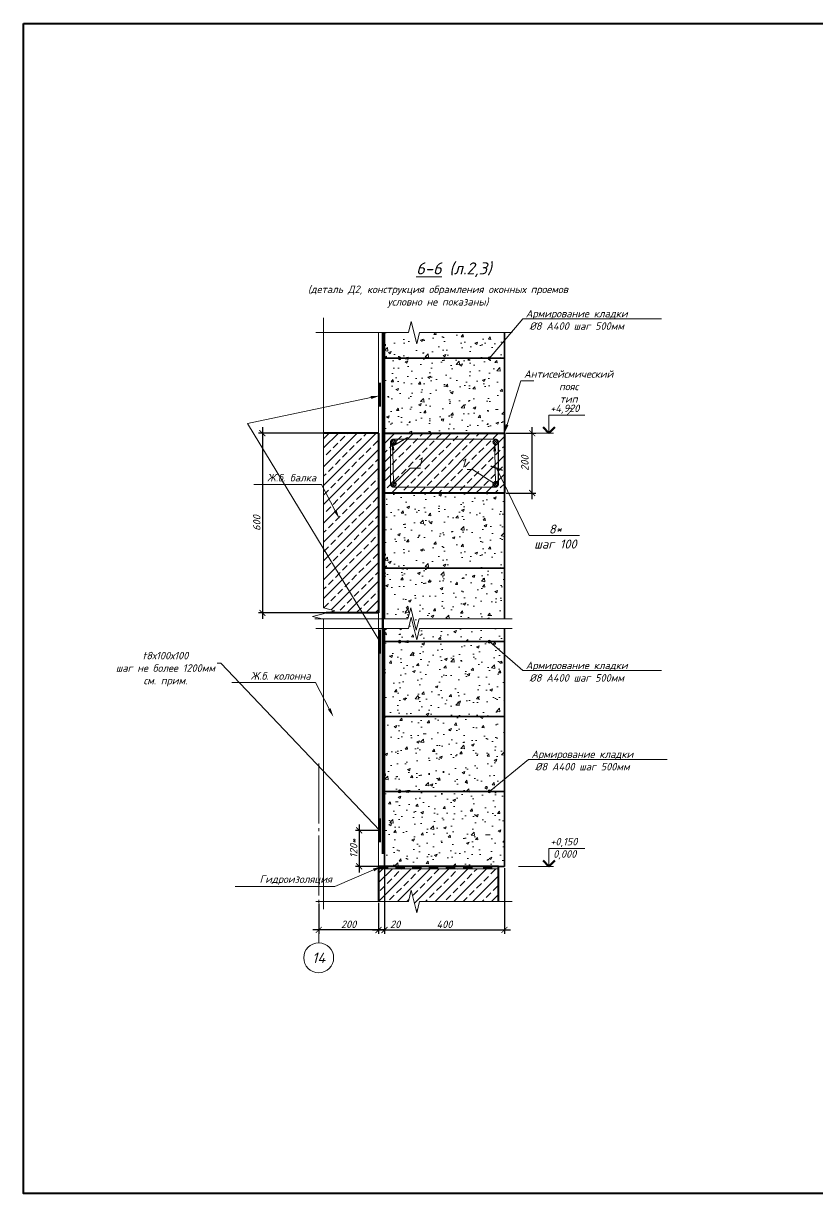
# Model space of a CAD drawing. Header units: millimetres. Extents: x -1807136 to 121189, y 23614 to 410608.
# Drawn here: x 13723 to 16371, y 23614 to 27520 of the extents above; entities that cross this region are included whole.
import ezdxf
from ezdxf import colors
from ezdxf.entities.mleader import LeaderData, LeaderLine
from ezdxf.enums import TextEntityAlignment as Align
from ezdxf.math import Vec2, Vec3

# ---------------------------------------------------------------- set-up
doc = ezdxf.new("R2010")
doc.units = ezdxf.units.MM
doc.header["$PDMODE"] = 3
doc.linetypes.add('GOST2.303 5', pattern=[24, 20, -1.5, 1, -1.5])
doc.layers.get('0').update_dxf_attribs({"lineweight": 5})
doc.layers.get('Defpoints').update_dxf_attribs({"lineweight": 0})
for name, color, linetype, lineweight in [('#Dimensions', 7, 'Continuous', 9), ('#Арматура', 152, 'Continuous', 30), ('#Бетон вид', 22, 'Continuous', 18), ('#Бетон разрез', 22, 'Continuous', 40), ('#Выноски', 7, 'Continuous', 15), ('#Газобетон', 152, 'Continuous', 35), ('#Оси', 7, 'Continuous', 9), ('#разм', 7, 'Continuous', 9), ('A-okno', 7, 'Continuous', 0), ('k_ Каркасы', 66, 'Continuous', 0), ('k_ Размеры', 7, 'Continuous', 15)]:
    doc.layers.add(name, color=color, linetype=linetype, lineweight=lineweight)
doc.layers.add('#Hatch', color=7, linetype='Continuous', lineweight=5, true_color=0x525252)
doc.styles.add('GOST 2.304', font='isocpeui.ttf')
doc.styles.add('STEP PR', font='isocpeui.ttf')
doc.dimstyles.new('SPDS', dxfattribs={"dimscale": 10, "dimtxt": 2.5, "dimasz": 2, "dimexe": 1.25, "dimexo": 0.625, "dimtad": 1, "dimdec": 0, "dimrnd": 0.001, "dimtxsty": 'STEP PR', "dimblk": 'ARCHTICK', "dimcen": 2.5, "dimdle": 2, "dimclrd": 256, "dimclre": 256, "dimclrt": 7, "dimadec": 0, "dimazin": 2, "dimtfac": 0.75, "dimtdec": 0, "dimtmove": 1, "dimatfit": 3, "dimfxl": 1, "dimtolj": 1, "dimarcsym": 1})

# ---------------------------------------------------------------- blocks, each defined once
blk = doc.blocks.new('*U645')
at = {"color": 0, "linetype": 'ByBlock', "lineweight": -2}
for p, q in [((10.37, 0), (10.68, 1.25)), ((10.68, 1.25), (11.3, -1.25)), ((10.37, 0), (0, 0)), ((11.3, -1.25), (11.62, 0)), ((21.98, 0), (11.62, 0))]:
    blk.add_line(p, q, dxfattribs=at)
blk = doc.blocks.new('*U644')
at = {"color": 0, "linetype": 'ByBlock', "lineweight": -2}
for p, q in [((10.31, 0), (10.62, 1.25)), ((10.62, 1.25), (11.24, -1.25)), ((10.31, 0), (0, 0)), ((11.24, -1.25), (11.56, 0)), ((21.86, 0), (11.56, 0))]:
    blk.add_line(p, q, dxfattribs=at)
blk = doc.blocks.new('*U643')
at = {"color": 0, "linetype": 'ByBlock', "lineweight": -2}
for p, q in [((10.31, 0), (10.62, 1.25)), ((10.62, 1.25), (11.24, -1.25)), ((10.31, 0), (0, 0)), ((11.24, -1.25), (11.56, 0)), ((21.86, 0), (11.56, 0))]:
    blk.add_line(p, q, dxfattribs=at)
blk = doc.blocks.new('*U642')
at = {"color": 0, "linetype": 'ByBlock', "lineweight": -2}
for p, q in [((32.28, 0), (32.59, 1.25)), ((32.59, 1.25), (33.22, -1.25)), ((32.28, 0), (0, 0)), ((33.22, -1.25), (33.53, 0)), ((65.81, 0), (33.53, 0))]:
    blk.add_line(p, q, dxfattribs=at)
blk = doc.blocks.new('*U352')
at = {"layer": '#разм', "ltscale": 100, "elevation": 0}
for points in [[(4577173, -920400), (4578375, -920400)], [(4577173, -921000), (4577173, -920400)], [(4576150, -921000), (4577323, -921000)]]:
    blk.add_lwpolyline(points, dxfattribs=at)
at = {"layer": 'A-okno', "color": 0, "lineweight": 50, "ltscale": 100, "elevation": 0}
for points in [[(4577173, -921000), (4576973, -920800)], [(4577173, -921000), (4577373, -920800)]]:
    blk.add_lwpolyline(points, dxfattribs=at)
at = {"layer": '#разм', "style": 'STEP PR'}
for tag, p in [('ОТМЕТКА', (4577216, -920299)), ('ПРИМЕЧАНИЕ', (4577314, -920711))]:
    blk.add_attdef(tag, p, '', height=250, dxfattribs=at)
blk = doc.blocks.new('_ArchTick')
at = {"color": 0, "linetype": 'ByBlock', "const_width": 0.15}
blk.add_lwpolyline([(-0.5, -0.5), (0.5, 0.5)], dxfattribs=at)
blk = doc.blocks.new('*D420')
at = {"layer": 'Defpoints', "color": 0, "transparency": 16777216}
for p in [(14912.7, 24826.6), (14843.9, 24706.6), (14916.7, 24706.6)]:
    blk.add_point(p, dxfattribs=at)
at = {"layer": 'k_ Размеры', "lineweight": -2, "transparency": 16777216}
for p, q in [((14843.9, 24846.6), (14843.9, 24686.6)), ((14906.4, 24826.6), (14831.4, 24826.6)), ((14910.4, 24706.6), (14831.4, 24706.6))]:
    blk.add_line(p, q, dxfattribs=at)
at = {"layer": 'k_ Размеры', "lineweight": -2, "transparency": 16777216, "xscale": 20, "yscale": 20, "zscale": 20}
for p, rotation in [((14843.9, 24826.6), 90), ((14843.9, 24706.6), 270)]:
    blk.add_blockref('_ArchTick', p, dxfattribs=dict(at, rotation=rotation))
at = {"layer": 'k_ Размеры', "color": 7, "transparency": 16777216, "insert": (14825.2, 24766.6), "char_height": 25, "attachment_point": 5, "rotation": 90, "style": 'STEP PR'}
blk.add_mtext('\\A1;120*', dxfattribs=at)
blk = doc.blocks.new('*D418')
at = {"layer": 'Defpoints', "color": 0, "lineweight": 40, "transparency": 16777216}
for p in [(14928.7, 24706.6), (14908.7, 24590.5), (14928.7, 24494.3)]:
    blk.add_point(p, dxfattribs=at)
at = {"layer": 'k_ Размеры', "lineweight": -2, "transparency": 16777216}
for p, q in [((14928.7, 24700.3), (14928.7, 24481.8)), ((14908.7, 24584.3), (14908.7, 24481.8)), ((14888.7, 24494.3), (14948.7, 24494.3))]:
    blk.add_line(p, q, dxfattribs=at)
at = {"layer": 'k_ Размеры', "lineweight": -2, "transparency": 16777216, "xscale": 20, "yscale": 20, "zscale": 20, "rotation": 180}
blk.add_blockref('_ArchTick', (14908.7, 24494.3), dxfattribs=at)
at = {"layer": 'k_ Размеры', "lineweight": -2, "transparency": 16777216, "xscale": 20, "yscale": 20, "zscale": 20}
blk.add_blockref('_ArchTick', (14928.7, 24494.3), dxfattribs=at)
at = {"layer": 'k_ Размеры', "color": 7, "transparency": 16777216, "insert": (14964, 24513.1), "char_height": 25, "attachment_point": 5, "style": 'STEP PR'}
blk.add_mtext('\\A1;20', dxfattribs=at)
blk = doc.blocks.new('*D419')
at = {"layer": 'Defpoints', "color": 0, "transparency": 16777216}
for p in [(14928.7, 24706.6), (15328.7, 24706.6), (15328.7, 24494.3)]:
    blk.add_point(p, dxfattribs=at)
at = {"layer": 'k_ Размеры', "lineweight": -2, "transparency": 16777216}
for p, q in [((14928.7, 24700.3), (14928.7, 24481.8)), ((15328.7, 24700.3), (15328.7, 24481.8)), ((14908.7, 24494.3), (15348.7, 24494.3))]:
    blk.add_line(p, q, dxfattribs=at)
at = {"layer": 'k_ Размеры', "lineweight": -2, "transparency": 16777216, "xscale": 20, "yscale": 20, "zscale": 20, "rotation": 180}
blk.add_blockref('_ArchTick', (14928.7, 24494.3), dxfattribs=at)
at = {"layer": 'k_ Размеры', "lineweight": -2, "transparency": 16777216, "xscale": 20, "yscale": 20, "zscale": 20}
blk.add_blockref('_ArchTick', (15328.7, 24494.3), dxfattribs=at)
at = {"layer": 'k_ Размеры', "color": 7, "transparency": 16777216, "insert": (15128.7, 24513.1), "char_height": 25, "attachment_point": 5, "style": 'STEP PR'}
blk.add_mtext('\\A1;400', dxfattribs=at)
blk = doc.blocks.new('Г.б.250х400')
at = {"layer": '#Hatch'}
h = blk.add_hatch(dxfattribs=at)
h.set_pattern_fill('AR-CONC', color=256, scale=0.5)
h.paths.add_polyline_path([(400, 250), (0, 250), (0, 0), (400, 0)])
at = {"layer": '#Газобетон'}
blk.add_lwpolyline([(0, 0), (400, 0), (400, 250), (0, 250)], close=True, dxfattribs=at)
blk = doc.blocks.new('*U46')
at = {"layer": '#Арматура', "lineweight": 0}
h = blk.add_hatch(dxfattribs=at)
h.set_pattern_fill('ANSI31', scale=0.8)
edge = h.paths.add_edge_path()
edge.add_arc((0, 4), 4, 0, 360)
blk.add_circle((0, 4), 4)
blk = doc.blocks.new('*U28')
at = {"layer": '#Арматура', "lineweight": 0}
h = blk.add_hatch(dxfattribs=at)
h.set_pattern_fill('ANSI31', scale=1.6)
edge = h.paths.add_edge_path()
edge.add_arc((0, 8), 8, 0, 360)
blk.add_circle((0, 8), 8)
blk = doc.blocks.new('*U641')
at = {"color": 0, "linetype": 'ByBlock', "lineweight": -2}
for p, q in [((10.31, 0), (10.62, 1.25)), ((10.62, 1.25), (11.24, -1.25)), ((10.31, 0), (0, 0)), ((11.24, -1.25), (11.56, 0)), ((21.86, 0), (11.56, 0))]:
    blk.add_line(p, q, dxfattribs=at)
blk = doc.blocks.new('*D421')
at = {"layer": '#Dimensions', "lineweight": -2, "transparency": 16777216}
for p, q in [((15421.6, 25932.4), (15421.6, 26172.4)), ((15334.9, 26152.4), (15434.1, 26152.4)), ((15334.9, 25952.4), (15434.1, 25952.4))]:
    blk.add_line(p, q, dxfattribs=at)
at = {"layer": 'Defpoints', "color": 0, "lineweight": 40, "transparency": 16777216}
for p in [(15328.7, 26152.4), (15421.6, 26152.4), (15328.7, 25952.4)]:
    blk.add_point(p, dxfattribs=at)
at = {"layer": '#Dimensions', "lineweight": -2, "transparency": 16777216, "xscale": 20, "yscale": 20, "zscale": 20}
for p, rotation in [((15421.6, 26152.4), 90), ((15421.6, 25952.4), 270)]:
    blk.add_blockref('_ArchTick', p, dxfattribs=dict(at, rotation=rotation))
at = {"layer": '#Dimensions', "transparency": 16777216, "insert": (15397.1, 26052.4), "char_height": 25, "attachment_point": 5, "rotation": 90, "style": 'STEP PR'}
blk.add_mtext('\\A1;200', dxfattribs=at)
blk = doc.blocks.new('*U96')
at = {"layer": '#разм', "ltscale": 100, "elevation": 0}
for points in [[(4577173, -920400), (4578375, -920400)], [(4577173, -921000), (4577173, -920400)], [(4575899, -921000), (4577323, -921000)]]:
    blk.add_lwpolyline(points, dxfattribs=at)
at = {"layer": 'A-okno', "color": 0, "lineweight": 50, "ltscale": 100, "elevation": 0}
for points in [[(4577173, -921000), (4576973, -920800)], [(4577173, -921000), (4577373, -920800)]]:
    blk.add_lwpolyline(points, dxfattribs=at)
at = {"layer": '#разм', "style": 'STEP PR'}
for tag, p in [('ОТМЕТКА', (4577216, -920299)), ('ПРИМЕЧАНИЕ', (4577314, -920711))]:
    blk.add_attdef(tag, p, '', height=250, dxfattribs=at)
blk = doc.blocks.new('*D646')
at = {"layer": 'Defpoints', "color": 0, "lineweight": 40, "transparency": 16777216}
for p in [(14757.9, 26152.4), (14520.7, 25552.4), (14757.9, 25552.4)]:
    blk.add_point(p, dxfattribs=at)
at = {"layer": 'k_ Размеры', "lineweight": -2, "transparency": 16777216}
for p, q in [((14520.7, 26172.4), (14520.7, 25532.4)), ((14751.6, 26152.4), (14508.2, 26152.4)), ((14751.6, 25552.4), (14508.2, 25552.4))]:
    blk.add_line(p, q, dxfattribs=at)
at = {"layer": 'k_ Размеры', "lineweight": -2, "transparency": 16777216, "xscale": 20, "yscale": 20, "zscale": 20}
for p, rotation in [((14520.7, 26152.4), 90), ((14520.7, 25552.4), 270)]:
    blk.add_blockref('_ArchTick', p, dxfattribs=dict(at, rotation=rotation))
at = {"layer": 'k_ Размеры', "color": 7, "transparency": 16777216, "insert": (14501.9, 25852.4), "char_height": 25, "attachment_point": 5, "rotation": 90, "style": 'STEP PR'}
blk.add_mtext('\\A1;600', dxfattribs=at)
blk = doc.blocks.new('*D647')
at = {"layer": 'Defpoints', "color": 0, "transparency": 16777216}
for p in [(14708.7, 24589.4), (14908.7, 24590.5), (14708.7, 24494.3)]:
    blk.add_point(p, dxfattribs=at)
at = {"layer": 'k_ Размеры', "lineweight": -2, "transparency": 16777216}
for p, q in [((14708.7, 24583.1), (14708.7, 24481.8)), ((14908.7, 24584.3), (14908.7, 24481.8)), ((14928.7, 24494.3), (14688.7, 24494.3))]:
    blk.add_line(p, q, dxfattribs=at)
at = {"layer": 'k_ Размеры', "lineweight": -2, "transparency": 16777216, "xscale": 20, "yscale": 20, "zscale": 20, "rotation": 180}
blk.add_blockref('_ArchTick', (14708.7, 24494.3), dxfattribs=at)
at = {"layer": 'k_ Размеры', "lineweight": -2, "transparency": 16777216, "xscale": 20, "yscale": 20, "zscale": 20}
blk.add_blockref('_ArchTick', (14908.7, 24494.3), dxfattribs=at)
at = {"layer": 'k_ Размеры', "color": 7, "transparency": 16777216, "insert": (14808.7, 24513.1), "char_height": 25, "attachment_point": 5, "style": 'STEP PR'}
blk.add_mtext('\\A1;200', dxfattribs=at)

msp = doc.modelspace()

# ---------------------------------------------------------------- hatches: boundary and pattern name
at = {"layer": '#Hatch'}
h = msp.add_hatch(dxfattribs=at)
h.set_pattern_fill('AR-CONC', color=256, scale=0.5)
h.set_pattern_definition([(50, (14928.694, 26402.44), (91.092, -7.97), [9.525, -104.775]), (355, (14928.69, 26402.44), (-17.622, 95.528), [7.62, -83.82]), (100.451, (14936.285, 26401.78), (73.47, 87.559), [8.095, -89.045]), (46.184, (14928.69, 26427.84), (135.54, -21.02), [14.287, -157.162]), (96.636, (14939.99, 26426.09), (118.7, 123.713), [12.143, -133.568]), (351.184, (14928.7, 26427.84), (118.7, 123.713), [11.43, -125.73]), (21, (14941.394, 26421.49), (75.807, -51.133), [9.525, -104.775]), (326, (14941.39, 26421.49), (30.9, 92.094), [7.62, -83.82]), (71.451, (14947.71, 26417.23), (106.708, 40.961), [8.095, -89.045]), (37.5, (14928.694, 26402.44), (1.5443, 42.2775), [0, -82.804, 0, -85.09, 0, -84.1375]), (7.5, (14928.694, 26402.44), (33.41, 50.0903), [0, -48.514, 0, -80.899, 0, -32.0675]), (327.5, (14900.373, 26402.44), (67.7953, -2.8644), [0, -31.75, 0, -99.06, 0, -131.445]), (317.5, (14887.67, 26402.44), (74.0646, 12.713), [0, -41.275, 0, -65.786, 0, -93.345])])
h.paths.add_polyline_path([(15065.4, 26453), (15056.7, 26488), (14928.7, 26488), (14928.7, 26402.4), (15328.7, 26402.4), (15328.7, 26488), (15147.4, 26488), (15138.1, 26450.5), (15119.3, 26525.5), (15109.9, 26488), (15075.4, 26488)])
h = msp.add_hatch(dxfattribs=at)
h.set_pattern_fill('ANSI33', color=256, scale=7, style=0)
h.paths.add_polyline_path([(14908.7, 26152.4), (14725.3, 26152.4), (14725.3, 25569.1), (14762.8, 25559.7), (14733.8, 25552.4), (14908.7, 25552.4)])
h.paths.add_polyline_path([(15328.7, 26152.4), (14928.7, 26152.4), (14928.7, 25952.4), (15328.7, 25952.4)])
h.paths.add_polyline_path([(15308.7, 24698.6), (14908.7, 24698.6), (14908.7, 24589.4), (15008.2, 24589.4), (15017.6, 24626.9), (15036.4, 24551.9), (15045.7, 24589.4), (15308.7, 24589.4)])
h = msp.add_hatch(dxfattribs=at)
h.set_pattern_fill('AR-CONC', color=256, scale=0.5)
h.set_pattern_definition([(50, (14928.694, 25702.44), (91.092, -7.97), [9.525, -104.775]), (355, (14928.69, 25702.44), (-17.622, 95.528), [7.62, -83.82]), (100.451, (14936.285, 25701.78), (73.47, 87.559), [8.095, -89.045]), (46.184, (14928.69, 25727.84), (135.54, -21.02), [14.287, -157.162]), (96.636, (14939.99, 25726.09), (118.702, 123.713), [12.143, -133.568]), (351.184, (14928.7, 25727.84), (118.7, 123.713), [11.43, -125.73]), (21, (14941.394, 25721.49), (75.807, -51.133), [9.525, -104.775]), (326, (14941.39, 25721.49), (30.901, 92.094), [7.62, -83.82]), (71.451, (14947.71, 25717.23), (106.708, 40.961), [8.095, -89.045]), (37.5, (14928.694, 25702.44), (1.5443, 42.2775), [0, -82.804, 0, -85.09, 0, -84.1375]), (7.5, (14928.694, 25702.44), (33.41, 50.0903), [0, -48.514, 0, -80.899, 0, -32.0675]), (327.5, (14900.373, 25702.44), (67.7953, -2.8644), [0, -31.75, 0, -99.06, 0, -131.445]), (317.5, (14887.67, 25702.44), (74.0646, 12.713), [0, -41.275, 0, -65.786, 0, -93.345])])
h.paths.add_polyline_path([(15328.7, 25952.4), (14928.7, 25952.4), (14928.7, 25702.4), (15328.7, 25702.4)])
h = msp.add_hatch(dxfattribs=at)
h.set_pattern_fill('AR-CONC', color=256, scale=0.5)
h.paths.add_polyline_path([(15328.7, 25702.4), (14928.7, 25702.4), (14928.7, 25532.5), (15006.5, 25532.5), (15015.8, 25570), (15034.6, 25495), (15044, 25532.5), (15328.7, 25532.5)])
h.paths.add_polyline_path([(15328.7, 25500.3), (15045.7, 25500.3), (15036.4, 25462.8), (15017.6, 25537.8), (15008.2, 25500.3), (14928.7, 25500.3), (14928.7, 25456.6), (14974.7, 25456.6, -1), (14982.7, 25456.6), (15274.7, 25456.6, -1), (15282.7, 25456.6), (15328.7, 25456.6)])
at = {"linetype": 'Continuous'}
for points in [[(14908.8, 24706.6), (14908.8, 24698.6), (14940.8, 24698.6), (14940.8, 24706.6)], [(14964.8, 24706.6), (14964.8, 24698.6), (14996.8, 24698.6), (14996.8, 24706.6)], [(15020.8, 24706.6), (15020.8, 24698.6), (15052.8, 24698.6), (15052.8, 24706.6)], [(15076.2, 24706.6), (15076.2, 24698.6), (15108.2, 24698.6), (15108.2, 24706.6)], [(15132.7, 24706.6), (15132.7, 24698.6), (15164.7, 24698.6), (15164.7, 24706.6)], [(15190.8, 24706.6), (15190.8, 24698.6), (15222.8, 24698.6), (15222.8, 24706.6)], [(15257, 24706.6), (15257, 24698.6), (15289, 24698.6), (15289, 24706.6)]]:
    msp.add_hatch(color=256, dxfattribs=at).paths.add_polyline_path(points, flags=0)

# ---------------------------------------------------------------- linework, layer by layer
at = {"layer": '#Арматура', "const_width": 8}
for points in [[(14922.7, 24747.6), (14922.7, 26488)], [(14912.7, 26241.2), (14912.7, 26321.2)], [(14912.7, 25416.6), (14912.7, 25496.6)], [(14912.7, 24786.6), (14912.7, 24866.6)]]:
    msp.add_lwpolyline(points, dxfattribs=at)
at = {"layer": '#Бетон вид'}
msp.add_lwpolyline([(14908.7, 24638.5), (14908.7, 26488)], dxfattribs=at)
at = {"layer": '#Бетон разрез'}
for points in [[(14908.7, 26152.4), (14725.3, 26152.4)], [(14908.7, 26152.4), (14908.7, 25552.4)], [(14908.7, 25552.4), (14733.8, 25552.4)], [(15308.7, 24589.4), (15308.7, 24706.6), (14908.7, 24706.6), (14908.7, 24589.4)]]:
    msp.add_lwpolyline(points, dxfattribs=at)
msp.add_lwpolyline([(14928.7, 26152.4), (15328.7, 26152.4), (15328.7, 25952.4), (14928.7, 25952.4)], close=True, dxfattribs=at)
at = {"layer": '#Газобетон'}
for points in [[(14928.7, 26488), (14928.7, 26402.4), (15328.7, 26402.4), (15328.7, 26488)], [(15328.7, 25532.5), (15328.7, 25702.4), (14928.7, 25702.4), (14928.7, 25532.5)], [(14928.7, 25500.3), (14928.7, 25456.6), (15328.7, 25456.6), (15328.7, 25500.3)]]:
    msp.add_lwpolyline(points, dxfattribs=at)
msp.add_lwpolyline([(14928.7, 25702.4), (15328.7, 25702.4), (15328.7, 25952.4), (14928.7, 25952.4)], close=True, dxfattribs=at)
at = {"layer": '#Оси', "linetype": 'GOST2.303 5', "ltscale": 10}
msp.add_lwpolyline([(14708.7, 25049.4), (14708.7, 24451.3)], dxfattribs=at)
at = {"layer": '#Оси', "linetype": 'Continuous', "ltscale": 100}
msp.add_circle((14708.7, 24401.3), 50, dxfattribs=at)
at = {"color": 3, "lineweight": 40}
msp.add_lwpolyline([(13722.6, 27520.1), (24318.1, 27520.1), (24318.1, 23614.4), (13722.6, 23614.4)], close=True, dxfattribs=at)
at = {"linetype": 'Continuous'}
for points in [[(14908.7, 24706.6), (15308.7, 24706.6)], [(14908.7, 24698.6), (15308.7, 24698.6)]]:
    msp.add_lwpolyline(points, dxfattribs=at)
at = {"layer": 'k_ Каркасы', "const_width": 4}
msp.add_lwpolyline([(14948.7, 26122.4), (14948.7, 25982.4, 0.414214), (14958.7, 25972.4), (15298.7, 25972.4, 0.414214), (15308.7, 25982.4), (15308.7, 26122.4, 0.414214), (15298.7, 26132.4), (14958.7, 26132.4, 0.414214), (14948.7, 26122.4, 0.414214), (14958.7, 26112.4, 0.098491), (14962.5, 26113.2), (15005.8, 26138.2)], format="xyb", dxfattribs=at)

# ---------------------------------------------------------------- block references
at = {"layer": '#Dimensions', "xscale": 0.1, "yscale": 0.1, "zscale": 0.1}
for name, p, values in [('*U96', (-442239.5, 118252.5, 0), {'ОТМЕТКА': '+4,920'}), ('*U352', (-442239.5, 116806.6, 0), {'ОТМЕТКА': '+0,150', 'ПРИМЕЧАНИЕ': '0,000'})]:
    msp.add_blockref(name, p, dxfattribs=at).add_auto_attribs(values)
at = {"layer": '#Арматура', "xscale": -1}
for name, p in [('*U46', (14978.7, 26398.4)), ('*U46', (15278.7, 26398.4)), ('*U28', (15298.7, 26114.4)), ('*U28', (15298.7, 25974.4)), ('*U46', (14978.7, 25452.6)), ('*U46', (15278.7, 25452.6)), ('*U46', (14978.7, 24952.6)), ('*U46', (15278.7, 24952.6))]:
    msp.add_blockref(name, p, dxfattribs=at)
at = {"layer": '#Арматура'}
for p in [(14958.7, 26114.4), (14958.7, 25974.4)]:
    msp.add_blockref('*U28', p, dxfattribs=at)
at = {"xscale": -30, "yscale": -30, "zscale": -30}
for name, p in [('*U641', (15354.9, 26488)), ('*U645', (15354.9, 25532.5)), ('*U644', (15354.9, 25500.3)), ('*U643', (15354.9, 24589.4))]:
    msp.add_blockref(name, p, dxfattribs=at)
for p in [(14928.7, 26152.4), (14928.7, 25206.6), (14928.7, 24956.6), (14928.7, 24706.6)]:
    msp.add_blockref('Г.б.250х400', p)
at = {"layer": 'k_ Размеры', "xscale": -30, "yscale": -30, "zscale": -30, "rotation": 90}
msp.add_blockref('*U642', (14725.3, 26537.5), dxfattribs=at)

# ---------------------------------------------------------------- texts
at = {"layer": '#Dimensions', "style": 'STEP PR'}
msp.add_text('%%U6-6%%U (л.2,3)', height=40, dxfattribs=at).set_placement((15160.2, 26682.5), align=Align.CENTER)
at = {"layer": '#Оси', "linetype": 'Continuous', "ltscale": 100, "style": 'GOST 2.304'}
msp.add_text('14', height=35, dxfattribs=at).set_placement((14708.7, 24401.3), align=Align.MIDDLE_CENTER)

# ---------------------------------------------------------------- dimensions: what is measured, and where the dimension line sits
at = {"layer": '#Dimensions'}
dim = msp.add_linear_dim(base=(15421.6, 26152.4), p1=(15328.7, 25952.4), p2=(15328.7, 26152.4), angle=90, dimstyle='SPDS', override={"dimgap": 1.2, "dimrnd": 5, "dimblk1": 'ArchTick', "dimblk2": 'ArchTick', "dimsah": 1, "dimclrt": 256}, dxfattribs=at)
dim.commit()
dim.dimension.update_dxf_attribs({"geometry": '*D421', "text_midpoint": (15397.1, 26052.4)})
at = {"layer": 'k_ Размеры'}
dim = msp.add_linear_dim(base=(14520.7, 25552.4), p1=(14757.9, 26152.4), p2=(14757.9, 25552.4), angle=90, dimstyle='SPDS', dxfattribs=at)
dim.commit()
dim.dimension.update_dxf_attribs({"geometry": '*D646', "text_midpoint": (14501.9, 25852.4)})
dim = msp.add_linear_dim(base=(14843.9, 24706.6), p1=(14912.7, 24826.6), p2=(14916.7, 24706.6), angle=90, text='<>*', dimstyle='SPDS', dxfattribs=at)
dim.commit()
dim.dimension.update_dxf_attribs({"geometry": '*D420', "text_midpoint": (14825.2, 24766.6)})
dim = msp.add_linear_dim(base=(14928.7, 24494.3), p1=(14908.7, 24590.5), p2=(14928.7, 24706.6), dimstyle='SPDS', dxfattribs=at)
dim.commit()
dim.dimension.update_dxf_attribs({"geometry": '*D418', "text_midpoint": (14964, 24494.3), "dimtype": 160})
for base, p1, p2, picture, middle in [((15328.7, 24494.3), (14928.7, 24706.6), (15328.7, 24706.6), '*D419', (15128.7, 24513.1)), ((14708.7, 24494.3), (14908.7, 24590.5), (14708.7, 24589.4), '*D647', (14808.7, 24513.1))]:
    dim = msp.add_linear_dim(base=base, p1=p1, p2=p2, dimstyle='SPDS', dxfattribs=at)
    dim.commit()
    dim.dimension.update_dxf_attribs({"geometry": picture, "text_midpoint": middle})

# ---------------------------------------------------------------- leaders
at = {"layer": '#Выноски'}
ml = msp.add_multileader_mtext('Standard', dxfattribs=at)
ml.set_content('{\\H0.83333x;Армирование кладки  \\P%%C8 А400 шаг 500мм\\P\\A1;\\H1.2x;       }', color=256, style='STEP PR')
ml.set_leader_properties(color=256, linetype='ByLayer', lineweight=-1)
ml.build(insert=Vec2(0, 0))
ml.multileader.update_dxf_attribs({"text_left_attachment_type": 6, "text_right_attachment_type": 6, "dogleg_length": 0, "arrow_head_size": 30, "scale": 0.1})
ctx = ml.context
ctx.base_point, ctx.scale, ctx.char_height, ctx.arrow_head_size, ctx.landing_gap_size, ctx.plane_origin = Vec3(15390.1, 26534), 0.1, 30, 30, 12.5, Vec3(17891.1, 24843.5)
ctx.left_attachment, ctx.right_attachment, ctx.text_align_type = 6, 6, 1
notes = []
notes.append((ctx, [(0, (1, 1, 0), (15390.1, 26534), (1, 0), 0, [(0, [(14978.7, 26402.4), (15278.7, 26402.4)], 0, [])])]))
ctx.mtext.insert, ctx.mtext.rotation, ctx.mtext.alignment, ctx.mtext.flow_direction = Vec3(15570.2, 26564), 6.283185, 2, 5
ml = msp.add_multileader_mtext('Standard', dxfattribs=at)
ml.set_content('{\\H0.83333x;Aнтисейсмический\\P\\pxqc;пояс\\A1; тип 2   \\H1.2x;          }', color=256, style='STEP PR')
ml.set_leader_properties(color=256, linetype='ByLayer', lineweight=-1)
ml.build(insert=Vec2(0, 0))
ml.multileader.update_dxf_attribs({"text_left_attachment_type": 6, "text_right_attachment_type": 6, "dogleg_length": 0, "arrow_head_size": 30, "scale": 0.1})
ctx = ml.context
ctx.base_point, ctx.scale, ctx.char_height, ctx.arrow_head_size, ctx.landing_gap_size, ctx.plane_origin = Vec3(15384, 26327.4), 0.1, 30, 30, 12.5, Vec3(18083.9, 24945)
ctx.left_attachment, ctx.right_attachment, ctx.text_align_type = 6, 6, 1
notes.append((ctx, [(0, (1, 1, 0), (15384, 26327.4), (1, 0), 0, [(1, [(15328.7, 26152.4)], 0, [])])]))
ctx.mtext.insert, ctx.mtext.rotation, ctx.mtext.width, ctx.mtext.defined_height, ctx.mtext.alignment, ctx.mtext.flow_direction = Vec3(15543.5, 26362.4), 6.283185, 304.221, 104, 2, 5
ml = msp.add_multileader_mtext('Standard', dxfattribs=at)
ml.set_content('{\\H0.83333x;t8х100х100\\Pшаг\\A1; не более 1200мм  \\A0; \\Pсм.\\A1; прим.\\H1.2x;            }', color=256, style='STEP PR')
ml.set_leader_properties(color=256, linetype='ByLayer', lineweight=-1)
ml.build(insert=Vec2(0, 0))
ml.multileader.update_dxf_attribs({"text_left_attachment_type": 6, "text_right_attachment_type": 6, "dogleg_length": 0, "arrow_head_size": 30, "scale": 0.1})
ctx = ml.context
ctx.base_point, ctx.scale, ctx.char_height, ctx.arrow_head_size, ctx.landing_gap_size, ctx.plane_origin = Vec3(14011.9, 25385.1), 0.1, 30, 30, 12.5, Vec3(16829.6, 24955.4)
ctx.left_attachment, ctx.right_attachment, ctx.text_align_type = 6, 6, 1
notes.append((ctx, [(1, (1, 1, 0), (14381.9, 25385.1), (-1, 0), 0, [(2, [(14912.7, 26277.4), (14471.5, 26184.7), (14912.7, 25456.6), (14912.7, 24826.6)], 0, [])])]))
ctx.mtext.insert, ctx.mtext.rotation, ctx.mtext.width, ctx.mtext.defined_height, ctx.mtext.alignment, ctx.mtext.flow_direction = Vec3(14196.9, 25422.6), 6.283185, 1.13686837721616e-13, 105.4, 2, 5
ml = msp.add_multileader_mtext('Standard', dxfattribs=at)
ml.set_content('\\A1; 1           ', color=256, style='STEP PR')
ml.set_leader_properties(color=256, linetype='ByLayer', lineweight=-1)
ml.build(insert=Vec2(0, 0))
ml.multileader.update_dxf_attribs({"text_left_attachment_type": 6, "text_right_attachment_type": 6, "dogleg_length": 0, "arrow_head_size": 30, "scale": 0.1})
ctx = ml.context
ctx.base_point, ctx.scale, ctx.char_height, ctx.arrow_head_size, ctx.landing_gap_size, ctx.plane_origin = Vec3(15013.7, 26035.6), 0.1, 30, 30, 12.5, Vec3(17839.8, 24899.4)
ctx.left_attachment, ctx.right_attachment, ctx.text_align_type = 6, 6, 1
notes.append((ctx, [(0, (1, 1, 0), (15013.7, 26035.6), (1, 0), 0, [(3, [(14956.3, 26124.8), (14958.7, 25982.4)], 0, [])])]))
ctx.mtext.insert, ctx.mtext.rotation, ctx.mtext.width, ctx.mtext.alignment, ctx.mtext.flow_direction = Vec3(15045.5, 26071.6), 6.283185, 223.291, 2, 5
ml = msp.add_multileader_mtext('Standard', dxfattribs=at)
ml.set_content('\\A1; 1           ', color=256, style='STEP PR')
ml.set_leader_properties(color=256, linetype='ByLayer', lineweight=-1)
ml.build(insert=Vec2(0, 0))
ml.multileader.update_dxf_attribs({"text_left_attachment_type": 6, "text_right_attachment_type": 6, "dogleg_length": 0, "arrow_head_size": 30, "scale": 0.1})
ctx = ml.context
ctx.base_point, ctx.scale, ctx.char_height, ctx.arrow_head_size, ctx.landing_gap_size, ctx.plane_origin = Vec3(15159, 26031.6), 0.1, 30, 30, 12.5, Vec3(18179.8, 24899.4)
ctx.left_attachment, ctx.right_attachment, ctx.text_align_type = 6, 6, 1
notes.append((ctx, [(1, (1, 1, 0), (15222.7, 26031.6), (-1, 0), 0, [(3, [(15296.3, 26121.3), (15298.7, 25982.4)], 0, [])])]))
ctx.mtext.insert, ctx.mtext.rotation, ctx.mtext.width, ctx.mtext.defined_height, ctx.mtext.alignment, ctx.mtext.flow_direction = Vec3(15190.8, 26067.6), 6.283185, 52.203, 22.9, 2, 5
ml = msp.add_multileader_mtext('Standard', dxfattribs=at)
ml.set_content('{\\H0.83333x;Ж.б. балка}', color=256, style='STEP PR')
ml.set_leader_properties(color=256, linetype='ByLayer', lineweight=-1)
ml.build(insert=Vec2(0, 0))
ml.multileader.update_dxf_attribs({"text_left_attachment_type": 6, "text_right_attachment_type": 6, "dogleg_length": 0, "arrow_head_size": 30, "scale": 0.1})
ctx = ml.context
ctx.base_point, ctx.scale, ctx.char_height, ctx.arrow_head_size, ctx.landing_gap_size, ctx.plane_origin = Vec3(14518.6, 25981.2), 0.1, 30, 30, 12.5, Vec3(16988.8, 24305.4)
ctx.left_attachment, ctx.right_attachment, ctx.text_align_type = 6, 6, 1
notes.append((ctx, [(1, (1, 1, 0), (14718.2, 25981.2), (-1, 0), 0, [(0, [(14777.7, 25867.1)], 0, [])])]))
ctx.mtext.insert, ctx.mtext.rotation, ctx.mtext.alignment, ctx.mtext.flow_direction = Vec3(14618.4, 26016.2), 6.283185, 2, 5
ml = msp.add_multileader_mtext('Standard', dxfattribs=at)
ml.set_content('\\A1;8*\\Pшаг 100', color=256, style='STEP PR')
ml.set_leader_properties(color=256, linetype='ByLayer', lineweight=-1)
ml.set_arrow_properties(name='ARCHTICK')
ml.build(insert=Vec2(0, 0))
ml.multileader.update_dxf_attribs({"text_left_attachment_type": 6, "text_right_attachment_type": 6, "dogleg_length": 0, "arrow_head_size": 30, "scale": 0.1})
ctx = ml.context
ctx.base_point, ctx.scale, ctx.char_height, ctx.arrow_head_size, ctx.landing_gap_size, ctx.plane_origin = Vec3(15411.8, 25811.3), 0.1, 30, 30, 12.5, Vec3(15973.4, 25208.6)
ctx.left_attachment, ctx.right_attachment, ctx.text_align_type = 6, 6, 1
notes.append((ctx, [(0, (1, 1, 0), (15411.8, 25811.3), (1, 0), 0, [(1, [(15302.9, 26035.5)], 0, [])])]))
ctx.mtext.insert, ctx.mtext.rotation, ctx.mtext.alignment, ctx.mtext.flow_direction = Vec3(15499.2, 25847.3), 6.283185, 2, 5
ml = msp.add_multileader_mtext('Standard', dxfattribs=at)
ml.set_content('{\\H0.83333x;Армирование кладки  \\P%%C8 А400 шаг 500мм\\P\\A1;\\H1.2x;       }', color=256, style='STEP PR')
ml.set_leader_properties(color=256, linetype='ByLayer', lineweight=-1)
ml.build(insert=Vec2(0, 0))
ml.multileader.update_dxf_attribs({"text_left_attachment_type": 6, "text_right_attachment_type": 6, "dogleg_length": 0, "arrow_head_size": 30, "scale": 0.1})
ctx = ml.context
ctx.base_point, ctx.scale, ctx.char_height, ctx.arrow_head_size, ctx.landing_gap_size, ctx.plane_origin = Vec3(15390.1, 25359.8), 0.1, 30, 30, 12.5, Vec3(17891.1, 23947.7)
ctx.left_attachment, ctx.right_attachment, ctx.text_align_type = 6, 6, 1
notes.append((ctx, [(0, (1, 1, 0), (15390.1, 25359.8), (1, 0), 0, [(0, [(14978.7, 25456.6), (15278.7, 25456.6)], 0, [])])]))
ctx.mtext.insert, ctx.mtext.rotation, ctx.mtext.alignment, ctx.mtext.flow_direction = Vec3(15570.2, 25389.8), 6.283185, 2, 5
ml = msp.add_multileader_mtext('Standard', dxfattribs=at)
ml.set_content('{\\H0.83333x;Ж.б. колонна}', color=256, style='STEP PR')
ml.set_leader_properties(color=256, linetype='ByLayer', lineweight=-1)
ml.build(insert=Vec2(0, 0))
ml.multileader.update_dxf_attribs({"text_left_attachment_type": 6, "text_right_attachment_type": 6, "dogleg_length": 0, "arrow_head_size": 30, "scale": 0.1})
ctx = ml.context
ctx.base_point, ctx.scale, ctx.char_height, ctx.arrow_head_size, ctx.landing_gap_size, ctx.plane_origin = Vec3(14465, 25319.7), 0.1, 30, 30, 12.5, Vec3(16969, 23644)
ctx.left_attachment, ctx.right_attachment, ctx.text_align_type = 6, 6, 1
notes.append((ctx, [(1, (1, 1, 0), (14698.4, 25319.7), (-1, 0), 0, [(0, [(14757.8, 25205.6)], 0, [])])]))
ctx.mtext.insert, ctx.mtext.rotation, ctx.mtext.alignment, ctx.mtext.flow_direction = Vec3(14581.7, 25354.7), 6.283185, 2, 5
ml = msp.add_multileader_mtext('Standard', dxfattribs=at)
ml.set_content('{\\H0.83333x;Армирование кладки  \\P%%C8 А400 шаг 500мм\\P\\A1;\\H1.2x;       }', color=256, style='STEP PR')
ml.set_leader_properties(color=256, linetype='ByLayer', lineweight=-1)
ml.build(insert=Vec2(0, 0))
ml.multileader.update_dxf_attribs({"text_left_attachment_type": 6, "text_right_attachment_type": 6, "dogleg_length": 0, "arrow_head_size": 30, "scale": 0.1})
ctx = ml.context
ctx.base_point, ctx.scale, ctx.char_height, ctx.arrow_head_size, ctx.landing_gap_size, ctx.plane_origin = Vec3(15408.9, 25063.4), 0.1, 30, 30, 12.5, Vec3(17891.1, 23447.7)
ctx.left_attachment, ctx.right_attachment, ctx.text_align_type = 6, 6, 1
notes.append((ctx, [(0, (1, 1, 0), (15408.9, 25063.4), (1, 0), 0, [(0, [(14978.7, 24956.6), (15278.7, 24956.6)], 0, [])])]))
ctx.mtext.insert, ctx.mtext.rotation, ctx.mtext.alignment, ctx.mtext.flow_direction = Vec3(15589, 25093.4), 6.283185, 2, 5
ml = msp.add_multileader_mtext('Standard', dxfattribs=at)
ml.set_content('{\\H0.83333x;Гидроизоляция}', color=256, style='STEP PR')
ml.set_leader_properties(color=256, linetype='ByLayer', lineweight=-1)
ml.build(insert=Vec2(0, 0))
ml.multileader.update_dxf_attribs({"text_left_attachment_type": 6, "text_right_attachment_type": 6, "dogleg_length": 0, "arrow_head_size": 30, "scale": 0.1})
ctx = ml.context
ctx.base_point, ctx.scale, ctx.char_height, ctx.arrow_head_size, ctx.landing_gap_size, ctx.plane_origin = Vec3(14502, 24638.9), 0.1, 30, 30, 12.5, Vec3(17076.4, 23190.6)
ctx.left_attachment, ctx.right_attachment, ctx.text_align_type = 6, 6, 1
notes.append((ctx, [(1, (1, 1, 0), (14762.6, 24638.9), (-1, 0), 0, [(0, [(14919.6, 24706.6)], 0, [])])]))
ctx.mtext.insert, ctx.mtext.rotation, ctx.mtext.alignment, ctx.mtext.flow_direction = Vec3(14632.3, 24676.4), 6.283185, 2, 5
for ctx, leaders in notes:
    for number, flags, end, landing, length, lines in leaders:
        leader = LeaderData()
        leader.index, (leader.has_last_leader_line, leader.has_dogleg_vector, leader.attachment_direction) = number, flags
        leader.last_leader_point, leader.dogleg_vector, leader.dogleg_length = Vec3(end), Vec3(landing), length
        for number, points, colour, breaks in lines:
            line = LeaderLine()
            line.index, line.vertices, line.color, line.breaks = number, Vec3.list(points), colors.encode_raw_color(colour), breaks
            leader.lines.append(line)
        ctx.leaders.append(leader)

# ---------------------------------------------------------------- next in the draw order: texts
at = {"layer": '#Выноски', "insert": (15107, 26645), "char_height": 25, "width": 870.025, "attachment_point": 2, "style": 'STEP PR', "bg_fill": 2}
msp.add_mtext('(деталь Д2, конструкция обрамления оконных проемов условно не показаны)', dxfattribs=at)

doc.saveas('drawing.dxf')
